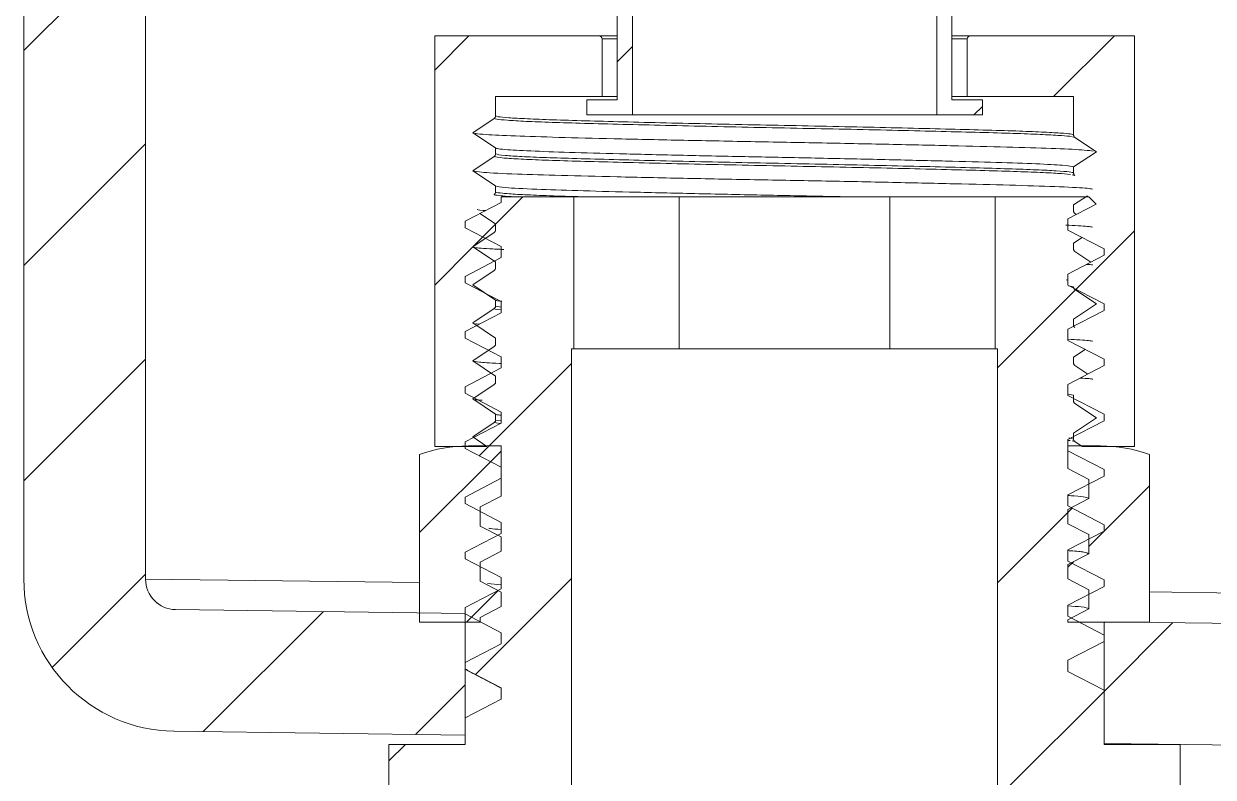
# Model space of a CAD drawing. Extents: x 14808 to 20058, y -13198 to -11680.
# Drawn here: x 18838 to 18857.55, y -12630.04 to -12617.66 of the extents above; entities that cross this region are included whole.
import ezdxf

# ---------------------------------------------------------------- set-up
doc = ezdxf.new("R2010")
doc.units = 0
doc.header["$LTSCALE"] = 7
doc.header["$MEASUREMENT"] = 0
doc.layers.get('0').update_dxf_attribs({"color": 2, "linetype": 'CONTINUOUS'})
pattern_1 = [(45, (42.8808, 0), (-1.76776695, 1.76776695), [])]
pattern_2 = [(45, (19527.8971, -12569.0005), (-1.122532, 1.122532), [])]

msp = doc.modelspace()

# ---------------------------------------------------------------- hatches: boundary and pattern name
at = {"linetype": 'Continuous', "lineweight": 0}
h = msp.add_hatch(dxfattribs=at)
h.set_pattern_fill('ANSI31', color=2, scale=20, style=0)
h.set_pattern_definition(pattern_1)
edge = h.paths.add_edge_path(flags=0)
edge.add_line((18840.004, -12607.517), (18838.004, -12607.517))
edge.add_line((18838.004, -12607.517), (18838.004, -12626.784))
edge.add_arc((18840.504, -12626.784), 2.5, 180, 269.25)
edge.add_line((18840.471, -12629.284), (18845.254, -12629.347))
edge.add_line((18845.254, -12629.347), (18845.254, -12627.347))
edge.add_line((18845.254, -12627.347), (18840.497, -12627.284))
edge.add_arc((18840.504, -12626.784), 0.5, 180, 269.25, ccw=False)
edge.add_line((18840.004, -12626.784), (18840.004, -12607.517))
h = msp.add_hatch(dxfattribs=at)
h.set_pattern_fill('ANSI31', color=2, scale=0.5, style=0)
h.set_pattern_definition(pattern_2)
edge = h.paths.add_edge_path(flags=0)
edge.add_spline(control_points=[(18853.005, -12615.353), (18853.005, -12614.087), (18853.071, -12612.788), (18852.751, -12611.563), (18852.647, -12611.161), (18852.493, -12610.765), (18852.27, -12610.415), (18852.116, -12610.174), (18851.926, -12609.951), (18851.704, -12609.772), (18851.535, -12609.637), (18851.345, -12609.525), (18851.143, -12609.449), (18850.941, -12609.373), (18850.721, -12609.332), (18850.505, -12609.332), (18850.32, -12609.332), (18850.134, -12609.362), (18849.958, -12609.418), (18849.748, -12609.485), (18849.547, -12609.591), (18849.371, -12609.723), (18849.15, -12609.887), (18848.958, -12610.095), (18848.802, -12610.321), (18848.614, -12610.593), (18848.471, -12610.898), (18848.364, -12611.21), (18848.16, -12611.805), (18848.078, -12612.441), (18848.04, -12613.069), (18847.994, -12613.829), (18848.005, -12614.591), (18848.005, -12615.353)], knot_values=[0.043349, 0.043349, 0.043349, 0.043349, 0.050957, 0.050957, 0.050957, 0.053427, 0.053427, 0.053427, 0.05512, 0.05512, 0.05512, 0.056396, 0.056396, 0.056396, 0.05768, 0.05768, 0.05768, 0.058787, 0.058787, 0.058787, 0.060114, 0.060114, 0.060114, 0.061773, 0.061773, 0.061773, 0.063761, 0.063761, 0.063761, 0.067564, 0.067564, 0.067564, 0.072148, 0.072148, 0.072148, 0.072148], weights=[1, 1, 1, 1, 1, 1, 1, 1, 1, 1, 1, 1, 1, 1, 1, 1, 1, 1, 1, 1, 1, 1, 1, 1, 1, 1, 1, 1, 1, 1, 1, 1, 1, 1], degree=3, periodic=0)
edge.add_line((18848.005, -12615.353), (18848.005, -12616.851))
edge.add_spline(control_points=[(18848.005, -12616.851), (18848.005, -12617.101), (18847.755, -12617.239), (18847.755, -12617.458)], knot_values=[0, 0, 0, 0, 1, 1, 1, 1], weights=[1, 1, 1, 1], degree=3, periodic=0)
edge.add_line((18847.755, -12617.458), (18847.755, -12618.903))
edge.add_line((18847.755, -12618.903), (18847.255, -12618.903))
edge.add_line((18847.255, -12618.903), (18847.255, -12619.153))
edge.add_line((18847.255, -12619.153), (18848.005, -12619.153))
edge.add_line((18848.005, -12619.153), (18848.005, -12617.458))
edge.add_spline(control_points=[(18848.005, -12617.458), (18848.005, -12617.443), (18848.006, -12617.434), (18848.08, -12617.315), (18848.179, -12617.169), (18848.241, -12617.004), (18848.255, -12616.901), (18848.255, -12616.851)], knot_values=[0, 0, 0, 0, 0.25, 0.5, 0.75, 0.875, 1, 1, 1, 1], weights=[1, 1, 1, 1, 1, 1, 1, 1], degree=3, periodic=0)
edge.add_line((18848.255, -12616.851), (18848.255, -12615.353))
edge.add_spline(control_points=[(18848.255, -12615.353), (18848.255, -12614.799), (18848.251, -12614.246), (18848.266, -12613.693), (18848.288, -12612.872), (18848.35, -12612.025), (18848.644, -12611.258), (18848.758, -12610.958), (18848.912, -12610.667), (18849.114, -12610.418), (18849.255, -12610.243), (18849.423, -12610.085), (18849.612, -12609.963), (18849.771, -12609.86), (18849.948, -12609.781), (18850.132, -12609.736), (18850.253, -12609.706), (18850.379, -12609.69), (18850.505, -12609.69), (18850.696, -12609.69), (18850.89, -12609.727), (18851.068, -12609.795), (18851.246, -12609.863), (18851.414, -12609.963), (18851.562, -12610.082), (18851.762, -12610.244), (18851.932, -12610.445), (18852.07, -12610.662), (18852.275, -12610.984), (18852.417, -12611.35), (18852.513, -12611.72), (18852.82, -12612.894), (18852.755, -12614.139), (18852.755, -12615.353)], knot_values=[0.040739, 0.040739, 0.040739, 0.040739, 0.044126, 0.044126, 0.044126, 0.049188, 0.049188, 0.049188, 0.051142, 0.051142, 0.051142, 0.052508, 0.052508, 0.052508, 0.053655, 0.053655, 0.053655, 0.054409, 0.054409, 0.054409, 0.055556, 0.055556, 0.055556, 0.056695, 0.056695, 0.056695, 0.058237, 0.058237, 0.058237, 0.060538, 0.060538, 0.060538, 0.067914, 0.067914, 0.067914, 0.067914], weights=[1, 1, 1, 1, 1, 1, 1, 1, 1, 1, 1, 1, 1, 1, 1, 1, 1, 1, 1, 1, 1, 1, 1, 1, 1, 1, 1, 1, 1, 1, 1, 1, 1, 1], degree=3, periodic=0)
edge.add_line((18852.755, -12615.353), (18852.755, -12616.851))
edge.add_spline(control_points=[(18852.755, -12616.851), (18852.755, -12616.901), (18852.768, -12617.004), (18852.83, -12617.169), (18852.93, -12617.315), (18853.003, -12617.434), (18853.005, -12617.443), (18853.005, -12617.458)], knot_values=[0, 0, 0, 0, 0.125, 0.25, 0.5, 0.75, 1, 1, 1, 1], weights=[1, 1, 1, 1, 1, 1, 1, 1], degree=3, periodic=0)
edge.add_line((18853.005, -12617.458), (18853.005, -12619.153))
edge.add_line((18853.005, -12619.153), (18853.755, -12619.153))
edge.add_line((18853.755, -12619.153), (18853.755, -12618.903))
edge.add_line((18853.755, -12618.903), (18853.255, -12618.903))
edge.add_line((18853.255, -12618.903), (18853.255, -12617.458))
edge.add_spline(control_points=[(18853.255, -12617.458), (18853.255, -12617.239), (18853.005, -12617.101), (18853.005, -12616.851)], knot_values=[0, 0, 0, 0, 1, 1, 1, 1], weights=[1, 1, 1, 1], degree=3, periodic=0)
edge.add_line((18853.005, -12616.851), (18853.005, -12615.353))
h = msp.add_hatch(dxfattribs=at)
h.set_pattern_fill('ANSI31', color=2, scale=20, style=0)
h.set_pattern_definition(pattern_1)
edge = h.paths.add_edge_path(flags=0)
edge.add_line((18845.38, -12621.946), (18845.732, -12621.711))
edge.add_spline(control_points=[(18845.732, -12621.711), (18845.737, -12621.708), (18845.741, -12621.705), (18845.744, -12621.701), (18845.747, -12621.697), (18845.75, -12621.691), (18845.752, -12621.686), (18845.754, -12621.681), (18845.755, -12621.675), (18845.755, -12621.67)], knot_values=[0, 0, 0, 0, 0.000031, 0.000031, 0.000031, 0.000064, 0.000064, 0.000064, 0.000098, 0.000098, 0.000098, 0.000098], weights=[1, 1, 1, 1, 1, 1, 1, 1, 1, 1], degree=3, periodic=0)
edge.add_line((18845.755, -12621.67), (18845.755, -12621.571))
edge.add_line((18845.755, -12621.571), (18845.38, -12621.321))
edge.add_line((18845.38, -12621.321), (18845.732, -12621.086))
edge.add_spline(control_points=[(18845.732, -12621.086), (18845.737, -12621.083), (18845.741, -12621.08), (18845.744, -12621.076), (18845.747, -12621.072), (18845.75, -12621.066), (18845.752, -12621.061), (18845.754, -12621.056), (18845.755, -12621.05), (18845.755, -12621.045)], knot_values=[0, 0, 0, 0, 0.000031, 0.000031, 0.000031, 0.000064, 0.000064, 0.000064, 0.000098, 0.000098, 0.000098, 0.000098], weights=[1, 1, 1, 1, 1, 1, 1, 1, 1, 1], degree=3, periodic=0)
edge.add_line((18845.755, -12621.045), (18845.755, -12620.946))
edge.add_line((18845.755, -12620.946), (18845.38, -12620.696))
edge.add_line((18845.38, -12620.696), (18845.732, -12620.461))
edge.add_spline(control_points=[(18845.732, -12620.461), (18845.737, -12620.458), (18845.741, -12620.455), (18845.744, -12620.451), (18845.747, -12620.447), (18845.75, -12620.441), (18845.752, -12620.436), (18845.754, -12620.431), (18845.755, -12620.425), (18845.755, -12620.42)], knot_values=[0, 0, 0, 0, 0.000031, 0.000031, 0.000031, 0.000064, 0.000064, 0.000064, 0.000098, 0.000098, 0.000098, 0.000098], weights=[1, 1, 1, 1, 1, 1, 1, 1, 1, 1], degree=3, periodic=0)
edge.add_line((18845.755, -12620.42), (18845.755, -12620.321))
edge.add_line((18845.755, -12620.321), (18845.38, -12620.071))
edge.add_line((18845.38, -12620.071), (18845.732, -12619.836))
edge.add_spline(control_points=[(18845.732, -12619.836), (18845.737, -12619.833), (18845.741, -12619.83), (18845.744, -12619.826), (18845.747, -12619.822), (18845.75, -12619.816), (18845.752, -12619.811), (18845.754, -12619.806), (18845.755, -12619.8), (18845.755, -12619.795)], knot_values=[0, 0, 0, 0, 0.000031, 0.000031, 0.000031, 0.000064, 0.000064, 0.000064, 0.000098, 0.000098, 0.000098, 0.000098], weights=[1, 1, 1, 1, 1, 1, 1, 1, 1, 1], degree=3, periodic=0)
edge.add_line((18845.755, -12619.795), (18845.755, -12619.696))
edge.add_line((18845.755, -12619.696), (18845.38, -12619.446))
edge.add_line((18845.38, -12619.446), (18845.732, -12619.211))
edge.add_spline(control_points=[(18845.732, -12619.211), (18845.737, -12619.208), (18845.741, -12619.205), (18845.744, -12619.201), (18845.747, -12619.197), (18845.75, -12619.191), (18845.752, -12619.186), (18845.754, -12619.181), (18845.755, -12619.175), (18845.755, -12619.17)], knot_values=[0, 0, 0, 0, 0.000031, 0.000031, 0.000031, 0.000064, 0.000064, 0.000064, 0.000098, 0.000098, 0.000098, 0.000098], weights=[1, 1, 1, 1, 1, 1, 1, 1, 1, 1], degree=3, periodic=0)
edge.add_line((18845.755, -12619.17), (18845.755, -12618.853))
edge.add_line((18845.755, -12618.853), (18847.505, -12618.853))
edge.add_line((18847.505, -12618.853), (18847.505, -12617.903))
edge.add_arc((18847.455, -12617.903), 0.05, 0, 90)
edge.add_line((18847.455, -12617.853), (18844.755, -12617.853))
edge.add_line((18844.755, -12617.853), (18844.755, -12624.603))
edge.add_line((18844.755, -12624.603), (18845.614, -12624.603))
edge.add_line((18845.614, -12624.603), (18845.38, -12624.446))
edge.add_line((18845.38, -12624.446), (18845.732, -12624.211))
edge.add_spline(control_points=[(18845.732, -12624.211), (18845.737, -12624.208), (18845.741, -12624.205), (18845.744, -12624.201), (18845.747, -12624.197), (18845.75, -12624.191), (18845.752, -12624.186), (18845.754, -12624.181), (18845.755, -12624.175), (18845.755, -12624.17)], knot_values=[0, 0, 0, 0, 0.000031, 0.000031, 0.000031, 0.000064, 0.000064, 0.000064, 0.000098, 0.000098, 0.000098, 0.000098], weights=[1, 1, 1, 1, 1, 1, 1, 1, 1, 1], degree=3, periodic=0)
edge.add_line((18845.755, -12624.17), (18845.755, -12624.071))
edge.add_line((18845.755, -12624.071), (18845.38, -12623.821))
edge.add_line((18845.38, -12623.821), (18845.732, -12623.586))
edge.add_spline(control_points=[(18845.732, -12623.586), (18845.737, -12623.583), (18845.741, -12623.58), (18845.744, -12623.576), (18845.747, -12623.572), (18845.75, -12623.566), (18845.752, -12623.561), (18845.754, -12623.556), (18845.755, -12623.55), (18845.755, -12623.545)], knot_values=[0, 0, 0, 0, 0.000031, 0.000031, 0.000031, 0.000064, 0.000064, 0.000064, 0.000098, 0.000098, 0.000098, 0.000098], weights=[1, 1, 1, 1, 1, 1, 1, 1, 1, 1], degree=3, periodic=0)
edge.add_line((18845.755, -12623.545), (18845.755, -12623.446))
edge.add_line((18845.755, -12623.446), (18845.38, -12623.196))
edge.add_line((18845.38, -12623.196), (18845.732, -12622.961))
edge.add_spline(control_points=[(18845.732, -12622.961), (18845.737, -12622.958), (18845.741, -12622.955), (18845.744, -12622.951), (18845.747, -12622.947), (18845.75, -12622.941), (18845.752, -12622.936), (18845.754, -12622.931), (18845.755, -12622.925), (18845.755, -12622.92)], knot_values=[0, 0, 0, 0, 0.000031, 0.000031, 0.000031, 0.000064, 0.000064, 0.000064, 0.000098, 0.000098, 0.000098, 0.000098], weights=[1, 1, 1, 1, 1, 1, 1, 1, 1, 1], degree=3, periodic=0)
edge.add_line((18845.755, -12622.92), (18845.755, -12622.821))
edge.add_line((18845.755, -12622.821), (18845.38, -12622.571))
edge.add_line((18845.38, -12622.571), (18845.732, -12622.336))
edge.add_spline(control_points=[(18845.732, -12622.336), (18845.737, -12622.333), (18845.741, -12622.33), (18845.744, -12622.326), (18845.747, -12622.322), (18845.75, -12622.316), (18845.752, -12622.311), (18845.754, -12622.306), (18845.755, -12622.3), (18845.755, -12622.295)], knot_values=[0, 0, 0, 0, 0.000031, 0.000031, 0.000031, 0.000064, 0.000064, 0.000064, 0.000098, 0.000098, 0.000098, 0.000098], weights=[1, 1, 1, 1, 1, 1, 1, 1, 1, 1], degree=3, periodic=0)
edge.add_line((18845.755, -12622.295), (18845.755, -12622.196))
edge.add_line((18845.755, -12622.196), (18845.38, -12621.946))
h = msp.add_hatch(dxfattribs=at)
h.set_pattern_fill('ANSI31', color=2, scale=20, style=0)
h.set_pattern_definition(pattern_1)
edge = h.paths.add_edge_path(flags=0)
edge.add_line((18855.277, -12622.024), (18855.63, -12622.259))
edge.add_line((18855.63, -12622.259), (18855.255, -12622.509))
edge.add_line((18855.255, -12622.509), (18855.255, -12622.607))
edge.add_spline(control_points=[(18855.255, -12622.607), (18855.255, -12622.612), (18855.256, -12622.617), (18855.257, -12622.622), (18855.259, -12622.628), (18855.261, -12622.633), (18855.265, -12622.637), (18855.268, -12622.642), (18855.272, -12622.646), (18855.277, -12622.649)], knot_values=[0, 0, 0, 0, 0.000031, 0.000031, 0.000031, 0.000064, 0.000064, 0.000064, 0.000098, 0.000098, 0.000098, 0.000098], weights=[1, 1, 1, 1, 1, 1, 1, 1, 1, 1], degree=3, periodic=0)
edge.add_line((18855.277, -12622.649), (18855.63, -12622.884))
edge.add_line((18855.63, -12622.884), (18855.255, -12623.134))
edge.add_line((18855.255, -12623.134), (18855.255, -12623.232))
edge.add_spline(control_points=[(18855.255, -12623.232), (18855.255, -12623.237), (18855.256, -12623.242), (18855.257, -12623.247), (18855.259, -12623.253), (18855.261, -12623.258), (18855.265, -12623.262), (18855.268, -12623.267), (18855.272, -12623.271), (18855.277, -12623.274)], knot_values=[0, 0, 0, 0, 0.000031, 0.000031, 0.000031, 0.000064, 0.000064, 0.000064, 0.000098, 0.000098, 0.000098, 0.000098], weights=[1, 1, 1, 1, 1, 1, 1, 1, 1, 1], degree=3, periodic=0)
edge.add_line((18855.277, -12623.274), (18855.63, -12623.509))
edge.add_line((18855.63, -12623.509), (18855.255, -12623.759))
edge.add_line((18855.255, -12623.759), (18855.255, -12623.857))
edge.add_spline(control_points=[(18855.255, -12623.857), (18855.255, -12623.862), (18855.256, -12623.867), (18855.257, -12623.872), (18855.259, -12623.878), (18855.261, -12623.883), (18855.265, -12623.887), (18855.268, -12623.892), (18855.272, -12623.896), (18855.277, -12623.899)], knot_values=[0, 0, 0, 0, 0.000031, 0.000031, 0.000031, 0.000064, 0.000064, 0.000064, 0.000098, 0.000098, 0.000098, 0.000098], weights=[1, 1, 1, 1, 1, 1, 1, 1, 1, 1], degree=3, periodic=0)
edge.add_line((18855.277, -12623.899), (18855.63, -12624.134))
edge.add_line((18855.63, -12624.134), (18855.255, -12624.384))
edge.add_line((18855.255, -12624.384), (18855.255, -12624.482))
edge.add_spline(control_points=[(18855.255, -12624.482), (18855.255, -12624.487), (18855.256, -12624.492), (18855.257, -12624.497), (18855.259, -12624.503), (18855.261, -12624.508), (18855.265, -12624.512), (18855.268, -12624.517), (18855.272, -12624.521), (18855.277, -12624.524)], knot_values=[0, 0, 0, 0, 0.000031, 0.000031, 0.000031, 0.000064, 0.000064, 0.000064, 0.000098, 0.000098, 0.000098, 0.000098], weights=[1, 1, 1, 1, 1, 1, 1, 1, 1, 1], degree=3, periodic=0)
edge.add_line((18855.277, -12624.524), (18855.395, -12624.603))
edge.add_line((18855.395, -12624.603), (18856.255, -12624.603))
edge.add_line((18856.255, -12624.603), (18856.255, -12617.853))
edge.add_line((18856.255, -12617.853), (18853.555, -12617.853))
edge.add_arc((18853.555, -12617.903), 0.05, 90, 180)
edge.add_line((18853.505, -12617.903), (18853.505, -12618.853))
edge.add_line((18853.505, -12618.853), (18855.255, -12618.853))
edge.add_line((18855.255, -12618.853), (18855.255, -12619.482))
edge.add_spline(control_points=[(18855.255, -12619.482), (18855.255, -12619.487), (18855.256, -12619.492), (18855.257, -12619.497), (18855.259, -12619.503), (18855.261, -12619.508), (18855.265, -12619.512), (18855.268, -12619.517), (18855.272, -12619.521), (18855.277, -12619.524)], knot_values=[0, 0, 0, 0, 0.000031, 0.000031, 0.000031, 0.000064, 0.000064, 0.000064, 0.000098, 0.000098, 0.000098, 0.000098], weights=[1, 1, 1, 1, 1, 1, 1, 1, 1, 1], degree=3, periodic=0)
edge.add_line((18855.277, -12619.524), (18855.63, -12619.759))
edge.add_line((18855.63, -12619.759), (18855.255, -12620.009))
edge.add_line((18855.255, -12620.009), (18855.255, -12620.107))
edge.add_spline(control_points=[(18855.255, -12620.107), (18855.255, -12620.112), (18855.256, -12620.117), (18855.257, -12620.122), (18855.259, -12620.128), (18855.261, -12620.133), (18855.265, -12620.137), (18855.268, -12620.142), (18855.272, -12620.146), (18855.277, -12620.149)], knot_values=[0, 0, 0, 0, 0.000031, 0.000031, 0.000031, 0.000064, 0.000064, 0.000064, 0.000098, 0.000098, 0.000098, 0.000098], weights=[1, 1, 1, 1, 1, 1, 1, 1, 1, 1], degree=3, periodic=0)
edge.add_line((18855.277, -12620.149), (18855.63, -12620.384))
edge.add_line((18855.63, -12620.384), (18855.255, -12620.634))
edge.add_line((18855.255, -12620.634), (18855.255, -12620.732))
edge.add_spline(control_points=[(18855.255, -12620.732), (18855.255, -12620.737), (18855.256, -12620.742), (18855.257, -12620.747), (18855.259, -12620.753), (18855.261, -12620.758), (18855.265, -12620.762), (18855.268, -12620.767), (18855.272, -12620.771), (18855.277, -12620.774)], knot_values=[0, 0, 0, 0, 0.000031, 0.000031, 0.000031, 0.000064, 0.000064, 0.000064, 0.000098, 0.000098, 0.000098, 0.000098], weights=[1, 1, 1, 1, 1, 1, 1, 1, 1, 1], degree=3, periodic=0)
edge.add_line((18855.277, -12620.774), (18855.63, -12621.009))
edge.add_line((18855.63, -12621.009), (18855.255, -12621.259))
edge.add_line((18855.255, -12621.259), (18855.255, -12621.357))
edge.add_spline(control_points=[(18855.255, -12621.357), (18855.255, -12621.362), (18855.256, -12621.367), (18855.257, -12621.372), (18855.259, -12621.378), (18855.261, -12621.383), (18855.265, -12621.387), (18855.268, -12621.392), (18855.272, -12621.396), (18855.277, -12621.399)], knot_values=[0, 0, 0, 0, 0.000031, 0.000031, 0.000031, 0.000064, 0.000064, 0.000064, 0.000098, 0.000098, 0.000098, 0.000098], weights=[1, 1, 1, 1, 1, 1, 1, 1, 1, 1], degree=3, periodic=0)
edge.add_line((18855.277, -12621.399), (18855.63, -12621.634))
edge.add_line((18855.63, -12621.634), (18855.255, -12621.884))
edge.add_line((18855.255, -12621.884), (18855.255, -12621.982))
edge.add_spline(control_points=[(18855.255, -12621.982), (18855.255, -12621.987), (18855.256, -12621.992), (18855.257, -12621.997), (18855.259, -12622.003), (18855.261, -12622.008), (18855.265, -12622.012), (18855.268, -12622.017), (18855.272, -12622.021), (18855.277, -12622.024)], knot_values=[0, 0, 0, 0, 0.000031, 0.000031, 0.000031, 0.000064, 0.000064, 0.000064, 0.000098, 0.000098, 0.000098, 0.000098], weights=[1, 1, 1, 1, 1, 1, 1, 1, 1, 1], degree=3, periodic=0)
h = msp.add_hatch(dxfattribs=at)
h.set_pattern_fill('ANSI31', color=2, scale=20, style=0)
h.set_pattern_definition(pattern_1)
h.paths.add_polyline_path([(18844.454, -12632.5), (18844.704, -12632.25), (18844.704, -12632.21), (18844.504, -12632.094), (18844.504, -12632), (18844.504, -12631.907), (18844.704, -12631.791), (18844.704, -12631.71), (18844.504, -12631.594), (18844.504, -12631.5), (18844.504, -12631.407), (18844.704, -12631.291), (18844.704, -12631.21), (18844.504, -12631.094), (18844.504, -12631), (18844.504, -12630.907), (18844.704, -12630.791), (18844.704, -12630.71), (18844.504, -12630.594), (18844.504, -12630.5), (18844.504, -12630.407), (18844.704, -12630.291), (18844.704, -12630.2), (18844.861, -12630.2), (18844.964, -12630.141), (18844.964, -12630.2), (18847.004, -12630.2), (18847.004, -12623), (18847.039, -12623), (18847.039, -12620.5), (18845.846, -12620.5), (18845.846, -12620.592), (18845.254, -12620.9), (18845.254, -12621.007), (18845.846, -12621.316), (18845.846, -12621.407), (18845.846, -12621.499), (18845.254, -12621.807), (18845.254, -12621.914), (18845.846, -12622.223), (18845.846, -12622.314), (18845.846, -12622.406), (18845.254, -12622.714), (18845.254, -12622.821), (18845.846, -12623.13), (18845.846, -12623.221), (18845.846, -12623.313), (18845.254, -12623.621), (18845.254, -12623.728), (18845.846, -12624.037), (18845.846, -12624.128), (18845.846, -12624.22), (18845.254, -12624.528), (18845.254, -12624.635), (18845.846, -12624.944), (18845.846, -12625.035), (18845.846, -12625.127), (18845.254, -12625.435), (18845.254, -12625.542), (18845.846, -12625.851), (18845.846, -12625.942), (18845.846, -12626.034), (18845.254, -12626.342), (18845.254, -12626.449), (18845.846, -12626.758), (18845.846, -12626.849), (18845.846, -12626.941), (18845.254, -12627.249), (18845.254, -12627.356), (18845.846, -12627.665), (18845.846, -12627.756), (18845.846, -12627.848), (18845.254, -12628.156), (18845.254, -12628.263), (18845.846, -12628.572), (18845.846, -12628.663), (18845.846, -12628.755), (18845.254, -12629.063), (18845.254, -12629.5), (18844.004, -12629.5), (18844.004, -12632.5)], flags=0)
h = msp.add_hatch(dxfattribs=at)
h.set_pattern_fill('ANSI31', color=2, scale=20, style=0)
h.set_pattern_definition(pattern_1)
h.paths.add_polyline_path([(18855.624, -12620.621), (18855.504, -12620.5), (18853.968, -12620.5), (18853.968, -12623), (18854.004, -12623), (18854.004, -12630.2), (18856.304, -12630.2), (18856.304, -12630.541), (18856.504, -12630.657), (18856.504, -12630.75), (18856.504, -12630.844), (18856.304, -12630.96), (18856.304, -12631.041), (18856.504, -12631.157), (18856.504, -12631.25), (18856.504, -12631.344), (18856.304, -12631.46), (18856.304, -12631.541), (18856.504, -12631.657), (18856.504, -12631.75), (18856.504, -12631.844), (18856.304, -12631.96), (18856.304, -12632.041), (18856.504, -12632.157), (18856.504, -12632.25), (18856.504, -12632.344), (18856.436, -12632.383), (18856.554, -12632.5), (18857.004, -12632.5), (18857.004, -12629.5), (18855.754, -12629.5), (18855.754, -12628.61), (18855.161, -12628.302), (18855.161, -12628.21), (18855.161, -12628.118), (18855.754, -12627.81), (18855.754, -12627.703), (18855.161, -12627.395), (18855.161, -12627.303), (18855.161, -12627.211), (18855.754, -12626.903), (18855.754, -12626.796), (18855.161, -12626.488), (18855.161, -12626.396), (18855.161, -12626.304), (18855.754, -12625.996), (18855.754, -12625.889), (18855.161, -12625.581), (18855.161, -12625.489), (18855.161, -12625.397), (18855.754, -12625.089), (18855.754, -12624.982), (18855.161, -12624.674), (18855.161, -12624.582), (18855.161, -12624.49), (18855.754, -12624.182), (18855.754, -12624.075), (18855.161, -12623.767), (18855.161, -12623.675), (18855.161, -12623.583), (18855.754, -12623.275), (18855.754, -12623.168), (18855.161, -12622.86), (18855.161, -12622.768), (18855.161, -12622.676), (18855.754, -12622.368), (18855.754, -12622.261), (18855.161, -12621.953), (18855.161, -12621.861), (18855.161, -12621.769), (18855.754, -12621.461), (18855.754, -12621.354), (18855.161, -12621.046), (18855.161, -12620.954), (18855.161, -12620.862)], flags=0)
h = msp.add_hatch(dxfattribs=at)
h.set_pattern_fill('ANSI31', scale=0.5, style=0)
h.set_pattern_definition(pattern_2)
edge = h.paths.add_edge_path(flags=0)
edge.add_line((18845.846, -12626.998), (18845.504, -12626.82))
edge.add_line((18845.504, -12626.82), (18845.504, -12626.505))
edge.add_line((18845.504, -12626.505), (18845.846, -12626.326))
edge.add_line((18845.846, -12626.326), (18845.846, -12626.091))
edge.add_line((18845.846, -12626.091), (18845.504, -12625.913))
edge.add_line((18845.504, -12625.913), (18845.504, -12625.598))
edge.add_line((18845.504, -12625.598), (18845.846, -12625.419))
edge.add_line((18845.846, -12625.419), (18845.846, -12624.594))
edge.add_line((18845.846, -12624.594), (18845.31, -12624.594))
edge.add_arc((18845.31, -12626.967), 2.373, 90, 109.7897)
edge.add_line((18844.506, -12624.734), (18844.506, -12627.494))
edge.add_line((18844.506, -12627.494), (18845.504, -12627.494))
edge.add_line((18845.504, -12627.494), (18845.504, -12627.412))
edge.add_line((18845.504, -12627.412), (18845.846, -12627.233))
edge.add_line((18845.846, -12627.233), (18845.846, -12626.998))
h = msp.add_hatch(dxfattribs=at)
h.set_pattern_fill('ANSI31', scale=0.5, style=0)
h.set_pattern_definition(pattern_2)
edge = h.paths.add_edge_path(flags=0)
edge.add_line((18855.504, -12626.051), (18855.504, -12626.367))
edge.add_line((18855.504, -12626.367), (18855.161, -12626.545))
edge.add_line((18855.161, -12626.545), (18855.161, -12626.78))
edge.add_line((18855.161, -12626.78), (18855.504, -12626.958))
edge.add_line((18855.504, -12626.958), (18855.504, -12627.274))
edge.add_line((18855.504, -12627.274), (18855.161, -12627.452))
edge.add_line((18855.161, -12627.452), (18855.161, -12627.494))
edge.add_line((18855.161, -12627.494), (18856.501, -12627.494))
edge.add_line((18856.501, -12627.494), (18856.501, -12624.734))
edge.add_arc((18855.697, -12626.967), 2.373, 70.2103, 90)
edge.add_line((18855.697, -12624.594), (18855.161, -12624.594))
edge.add_line((18855.161, -12624.594), (18855.161, -12624.966))
edge.add_line((18855.161, -12624.966), (18855.504, -12625.144))
edge.add_line((18855.504, -12625.144), (18855.504, -12625.46))
edge.add_line((18855.504, -12625.46), (18855.161, -12625.638))
edge.add_line((18855.161, -12625.638), (18855.161, -12625.873))
edge.add_line((18855.161, -12625.873), (18855.504, -12626.051))
h = msp.add_hatch(dxfattribs=at)
h.set_pattern_fill('ANSI31', color=2, scale=20, style=0)
h.set_pattern_definition(pattern_1)
h.paths.add_polyline_path([(18877.504, -12627.769), (18855.754, -12627.484), (18855.754, -12629.484), (18877.504, -12629.769)], flags=0)

# ---------------------------------------------------------------- linework, layer by layer
at = {"color": 7, "linetype": 'Continuous', "lineweight": 15}
for p, q in [((18838.004, -12607.517), (18838.004, -12626.784)), ((18840.004, -12607.517), (18840.004, -12626.784)), ((18847.755, -12618.903), (18847.755, -12617.458)), ((18848.005, -12617.458), (18848.005, -12619.153)), ((18853.005, -12619.153), (18853.005, -12617.458)), ((18853.255, -12617.458), (18853.255, -12618.903)), ((18844.755, -12624.603), (18844.755, -12617.853)), ((18847.455, -12617.853), (18844.755, -12617.853)), ((18847.455, -12617.853), (18847.755, -12617.853)), ((18847.505, -12618.853), (18847.505, -12617.903)), ((18853.255, -12617.853), (18853.555, -12617.853)), ((18853.505, -12617.903), (18853.505, -12618.853)), ((18856.255, -12617.853), (18853.555, -12617.853)), ((18856.255, -12617.853), (18856.255, -12624.603)), ((18845.755, -12619.17), (18845.755, -12618.853)), ((18847.505, -12618.853), (18845.755, -12618.853)), ((18847.255, -12619.153), (18847.255, -12618.903)), ((18847.255, -12618.903), (18847.755, -12618.903)), ((18847.505, -12618.853), (18847.755, -12618.853)), ((18853.255, -12618.853), (18853.505, -12618.853)), ((18853.255, -12618.903), (18853.755, -12618.903)), ((18855.255, -12618.853), (18853.505, -12618.853)), ((18853.755, -12618.903), (18853.755, -12619.153)), ((18855.255, -12618.853), (18855.255, -12619.482)), ((18845.732, -12619.211), (18845.38, -12619.446)), ((18848.005, -12619.153), (18847.255, -12619.153)), ((18848.005, -12619.153), (18853.005, -12619.153)), ((18853.755, -12619.153), (18853.005, -12619.153)), ((18845.38, -12619.446), (18845.755, -12619.696)), ((18855.277, -12619.524), (18855.237, -12619.513)), ((18855.63, -12619.759), (18855.277, -12619.524)), ((18845.755, -12619.795), (18845.755, -12619.696)), ((18855.255, -12620.009), (18855.63, -12619.759)), ((18845.732, -12619.836), (18845.38, -12620.071)), ((18845.38, -12620.071), (18845.755, -12620.321)), ((18855.277, -12620.149), (18855.231, -12620.138)), ((18855.255, -12620.009), (18855.255, -12620.107)), ((18845.755, -12620.42), (18845.755, -12620.321)), ((18845.846, -12620.592), (18845.846, -12620.5)), ((18847.039, -12620.5), (18845.846, -12620.5)), ((18847.039, -12623), (18847.039, -12620.5)), ((18848.771, -12620.5), (18847.039, -12620.5)), ((18848.771, -12623), (18848.771, -12620.5)), ((18852.236, -12620.5), (18848.771, -12620.5)), ((18852.236, -12623), (18852.236, -12620.5)), ((18853.968, -12620.5), (18852.236, -12620.5)), ((18853.968, -12623), (18853.968, -12620.5)), ((18855.504, -12620.5), (18853.968, -12620.5)), ((18855.255, -12620.634), (18855.484, -12620.481)), ((18855.504, -12620.5), (18855.624, -12620.621)), ((18845.254, -12620.9), (18845.846, -12620.592)), ((18845.496, -12620.774), (18845.755, -12620.946)), ((18855.624, -12620.621), (18855.161, -12620.862)), ((18855.255, -12620.634), (18855.255, -12620.732)), ((18855.301, -12620.79), (18855.277, -12620.774)), ((18845.254, -12620.9), (18845.254, -12621.007)), ((18845.755, -12621.045), (18845.755, -12620.946)), ((18855.161, -12620.862), (18855.161, -12620.954)), ((18855.161, -12620.954), (18855.161, -12621.046)), ((18845.846, -12621.316), (18845.254, -12621.007)), ((18845.732, -12621.086), (18845.38, -12621.321)), ((18855.161, -12621.046), (18855.754, -12621.354)), ((18855.255, -12621.259), (18855.393, -12621.167)), ((18845.38, -12621.321), (18845.755, -12621.571)), ((18845.846, -12621.407), (18845.846, -12621.316)), ((18855.255, -12621.259), (18855.255, -12621.357)), ((18855.754, -12621.461), (18855.754, -12621.354)), ((18845.254, -12621.807), (18845.846, -12621.499)), ((18845.846, -12621.499), (18845.846, -12621.407)), ((18855.754, -12621.461), (18855.161, -12621.769)), ((18855.538, -12621.573), (18855.277, -12621.399)), ((18845.732, -12621.711), (18845.38, -12621.946)), ((18845.755, -12621.67), (18845.755, -12621.571)), ((18845.254, -12621.807), (18845.254, -12621.914)), ((18845.846, -12622.223), (18845.254, -12621.914)), ((18845.38, -12621.946), (18845.755, -12622.196)), ((18855.161, -12621.868), (18855.134, -12621.863)), ((18855.161, -12621.769), (18855.161, -12621.861)), ((18855.161, -12621.861), (18855.161, -12621.953)), ((18855.161, -12621.953), (18855.754, -12622.261)), ((18855.63, -12622.259), (18855.277, -12622.024)), ((18845.732, -12622.336), (18845.38, -12622.571)), ((18845.755, -12622.295), (18845.755, -12622.196)), ((18845.755, -12622.295), (18845.855, -12622.314)), ((18845.846, -12622.314), (18845.846, -12622.223)), ((18845.846, -12622.406), (18845.846, -12622.314)), ((18855.255, -12622.509), (18855.63, -12622.259)), ((18855.754, -12622.368), (18855.754, -12622.261)), ((18845.254, -12622.714), (18845.846, -12622.406)), ((18855.754, -12622.368), (18855.161, -12622.676)), ((18855.255, -12622.509), (18855.255, -12622.607)), ((18845.254, -12622.714), (18845.254, -12622.821)), ((18845.38, -12622.571), (18845.755, -12622.821)), ((18855.161, -12622.676), (18855.161, -12622.768)), ((18845.846, -12623.13), (18845.254, -12622.821)), ((18845.755, -12622.92), (18845.755, -12622.821)), ((18855.161, -12622.768), (18855.161, -12622.86)), ((18855.161, -12622.86), (18855.754, -12623.168)), ((18845.732, -12622.961), (18845.38, -12623.196)), ((18847.004, -12623), (18847.039, -12623)), ((18847.004, -12630.2), (18847.004, -12623)), ((18848.771, -12623), (18847.039, -12623)), ((18852.236, -12623), (18848.771, -12623)), ((18853.968, -12623), (18852.236, -12623)), ((18853.968, -12623), (18854.004, -12623)), ((18854.004, -12623), (18854.004, -12630.2)), ((18855.255, -12623.134), (18855.445, -12623.007)), ((18845.254, -12623.621), (18845.846, -12623.313)), ((18845.38, -12623.196), (18845.755, -12623.446)), ((18845.846, -12623.221), (18845.846, -12623.13)), ((18845.846, -12623.313), (18845.846, -12623.221)), ((18855.754, -12623.275), (18855.161, -12623.583)), ((18855.255, -12623.134), (18855.255, -12623.232)), ((18855.487, -12623.414), (18855.277, -12623.274)), ((18855.754, -12623.275), (18855.754, -12623.168)), ((18845.755, -12623.545), (18845.755, -12623.446)), ((18845.254, -12623.621), (18845.254, -12623.728)), ((18845.732, -12623.586), (18845.38, -12623.821)), ((18855.161, -12623.583), (18855.161, -12623.675)), ((18855.161, -12623.675), (18855.161, -12623.767)), ((18845.846, -12624.037), (18845.254, -12623.728)), ((18845.38, -12623.821), (18845.755, -12624.071)), ((18855.255, -12623.759), (18855.161, -12623.741)), ((18855.161, -12623.767), (18855.754, -12624.075)), ((18855.255, -12623.759), (18855.255, -12623.857)), ((18855.63, -12624.134), (18855.277, -12623.899)), ((18845.755, -12624.17), (18845.755, -12624.071)), ((18845.846, -12624.128), (18845.846, -12624.037)), ((18855.754, -12624.182), (18855.754, -12624.075)), ((18845.254, -12624.528), (18845.846, -12624.22)), ((18845.732, -12624.211), (18845.38, -12624.446)), ((18845.832, -12624.227), (18845.732, -12624.211)), ((18845.755, -12624.17), (18845.846, -12624.184)), ((18845.846, -12624.22), (18845.846, -12624.128)), ((18855.754, -12624.182), (18855.161, -12624.49)), ((18855.255, -12624.384), (18855.63, -12624.134)), ((18845.38, -12624.446), (18845.614, -12624.603)), ((18855.161, -12624.49), (18855.161, -12624.582)), ((18855.176, -12624.464), (18855.255, -12624.482)), ((18855.255, -12624.384), (18855.255, -12624.482)), ((18845.614, -12624.603), (18844.755, -12624.603)), ((18845.254, -12624.528), (18845.254, -12624.635)), ((18845.846, -12624.944), (18845.254, -12624.635)), ((18845.31, -12624.594), (18845.846, -12624.594)), ((18845.846, -12624.594), (18845.846, -12625.419)), ((18855.198, -12624.506), (18855.161, -12624.503)), ((18855.161, -12624.582), (18855.161, -12624.674)), ((18855.161, -12624.966), (18855.161, -12624.594)), ((18855.161, -12624.594), (18855.697, -12624.594)), ((18855.161, -12624.674), (18855.754, -12624.982)), ((18855.277, -12624.524), (18855.23, -12624.513)), ((18855.395, -12624.603), (18855.277, -12624.524)), ((18856.255, -12624.603), (18855.395, -12624.603)), ((18844.506, -12624.734), (18844.506, -12627.494)), ((18856.501, -12627.494), (18856.501, -12624.734)), ((18845.846, -12625.035), (18845.846, -12624.944)), ((18845.846, -12625.127), (18845.846, -12625.035)), ((18855.161, -12624.966), (18855.504, -12625.144)), ((18855.754, -12625.089), (18855.754, -12624.982)), ((18845.254, -12625.435), (18845.846, -12625.127)), ((18855.754, -12625.089), (18855.161, -12625.397)), ((18855.504, -12625.144), (18855.504, -12625.46)), ((18845.254, -12625.435), (18845.254, -12625.542)), ((18845.504, -12625.598), (18845.846, -12625.419)), ((18855.161, -12625.397), (18855.161, -12625.489)), ((18855.504, -12625.46), (18855.161, -12625.638)), ((18845.846, -12625.851), (18845.254, -12625.542)), ((18845.504, -12625.913), (18845.504, -12625.598)), ((18855.161, -12625.489), (18855.161, -12625.581)), ((18855.161, -12625.581), (18855.754, -12625.889)), ((18855.161, -12625.873), (18855.161, -12625.638)), ((18845.846, -12625.942), (18845.846, -12625.851)), ((18845.254, -12626.342), (18845.846, -12626.034)), ((18845.846, -12626.091), (18845.504, -12625.913)), ((18845.846, -12626.034), (18845.846, -12625.942)), ((18855.161, -12625.873), (18855.504, -12626.051)), ((18855.754, -12625.996), (18855.161, -12626.304)), ((18855.504, -12626.051), (18855.504, -12626.367)), ((18855.754, -12625.996), (18855.754, -12625.889)), ((18845.846, -12626.091), (18845.846, -12626.326)), ((18845.254, -12626.342), (18845.254, -12626.449)), ((18845.504, -12626.505), (18845.846, -12626.326)), ((18855.161, -12626.304), (18855.161, -12626.396)), ((18855.504, -12626.367), (18855.161, -12626.545)), ((18855.161, -12626.396), (18855.161, -12626.488)), ((18845.846, -12626.758), (18845.254, -12626.449)), ((18845.504, -12626.82), (18845.504, -12626.505)), ((18855.161, -12626.488), (18855.754, -12626.796)), ((18855.161, -12626.78), (18855.161, -12626.545)), ((18845.846, -12626.998), (18845.504, -12626.82)), ((18845.846, -12626.849), (18845.846, -12626.758)), ((18855.161, -12626.78), (18855.504, -12626.958)), ((18855.754, -12626.903), (18855.754, -12626.796)), ((18845.254, -12627.249), (18845.846, -12626.941)), ((18845.624, -12626.854), (18845.846, -12626.875)), ((18845.846, -12626.941), (18845.846, -12626.849)), ((18845.846, -12626.998), (18845.846, -12627.233)), ((18855.754, -12626.903), (18855.161, -12627.211)), ((18855.504, -12626.958), (18855.504, -12627.274)), ((18855.161, -12627.211), (18855.161, -12627.303)), ((18840.497, -12627.284), (18845.254, -12627.347)), ((18845.254, -12627.249), (18845.254, -12627.356)), ((18845.254, -12629.347), (18845.254, -12627.347)), ((18845.846, -12627.665), (18845.254, -12627.356)), ((18845.504, -12627.412), (18845.846, -12627.233)), ((18845.504, -12627.494), (18845.504, -12627.412)), ((18855.504, -12627.274), (18855.161, -12627.452)), ((18855.161, -12627.303), (18855.161, -12627.395)), ((18855.161, -12627.395), (18855.754, -12627.703)), ((18844.506, -12627.494), (18845.504, -12627.494)), ((18845.51, -12627.494), (18845.504, -12627.494)), ((18855.161, -12627.494), (18855.161, -12627.452)), ((18855.161, -12627.494), (18856.501, -12627.494)), ((18855.754, -12627.484), (18855.754, -12629.484)), ((18855.754, -12627.484), (18877.504, -12627.769)), ((18845.846, -12627.756), (18845.846, -12627.665)), ((18845.846, -12627.848), (18845.846, -12627.756)), ((18855.754, -12627.81), (18855.161, -12628.118)), ((18855.754, -12627.81), (18855.754, -12627.703)), ((18845.254, -12628.156), (18845.846, -12627.848)), ((18845.254, -12628.156), (18845.254, -12628.263)), ((18855.161, -12628.118), (18855.161, -12628.21)), ((18845.254, -12628.263), (18845.289, -12628.271)), ((18845.846, -12628.572), (18845.254, -12628.263)), ((18855.161, -12628.21), (18855.161, -12628.302)), ((18855.161, -12628.302), (18855.754, -12628.61)), ((18845.846, -12628.663), (18845.846, -12628.572)), ((18845.254, -12629.063), (18845.846, -12628.755)), ((18845.846, -12628.755), (18845.846, -12628.663)), ((18855.754, -12629.5), (18855.754, -12628.61)), ((18845.254, -12629.063), (18845.254, -12629.5)), ((18840.471, -12629.284), (18845.254, -12629.347)), ((18844.004, -12629.5), (18844.004, -12632.5)), ((18845.254, -12629.5), (18844.004, -12629.5)), ((18855.754, -12629.484), (18877.504, -12629.769)), ((18857.004, -12629.5), (18855.754, -12629.5)), ((18857.004, -12632.5), (18857.004, -12629.5))]:
    msp.add_line(p, q, dxfattribs=at)
at = {"color": 8, "linetype": 'Continuous', "lineweight": 15}
for p, q in [((18847.755, -12617.903), (18847.505, -12617.903)), ((18853.505, -12617.903), (18853.255, -12617.903)), ((18844.506, -12626.84), (18840.004, -12626.784)), ((18903.004, -12627.603), (18856.501, -12626.994))]:
    msp.add_line(p, q, dxfattribs=at)
at = {"color": 7, "linetype": 'Continuous', "lineweight": 15}
for centre, radius, start, end in [((18847.455, -12617.903), 0.05, 0, 90), ((18853.555, -12617.903), 0.05, 90, 180), ((18845.31, -12626.967), 2.373, 90, 109.7897), ((18855.697, -12626.967), 2.373, 70.2103, 90), ((18840.504, -12626.784), 2.5, 180, 269.25), ((18840.504, -12626.784), 0.5, 180, 269.25)]:
    msp.add_arc(centre, radius, start, end, dxfattribs=at)
for points, knots in [([(18847.63, -12617.853), (18847.628, -12617.853), (18847.574, -12617.853), (18847.518, -12617.853), (18847.463, -12617.853)], [0, 0, 0, 0, 0.0272193, 1, 1, 1, 1]), ([(18853.54, -12617.853), (18853.513, -12617.853), (18853.46, -12617.853), (18853.408, -12617.853), (18853.381, -12617.853), (18853.38, -12617.853)], [0, 0, 0, 0, 0.480888, 0.971463, 1, 1, 1, 1]), ([(18845.755, -12619.17), (18845.754, -12619.175), (18845.753, -12619.186), (18845.745, -12619.201), (18845.736, -12619.208), (18845.732, -12619.211)], [0, 0, 0, 0, 0.343227, 0.686455, 1, 1, 1, 1]), ([(18855.221, -12619.509), (18855.174, -12619.504), (18855.074, -12619.493), (18854.768, -12619.476), (18854.342, -12619.459), (18853.803, -12619.443), (18853.173, -12619.427), (18852.466, -12619.41), (18851.704, -12619.392), (18850.907, -12619.376), (18850.099, -12619.36), (18849.303, -12619.343), (18848.54, -12619.325), (18847.834, -12619.308), (18847.202, -12619.292), (18846.667, -12619.276), (18846.237, -12619.259), (18845.933, -12619.241), (18845.76, -12619.225), (18845.741, -12619.216), (18845.732, -12619.211)], [0, 0, 0, 0, 0.0511617, 0.1076107, 0.1640596, 0.2205117, 0.2769637, 0.3334139, 0.3898641, 0.4463139, 0.5027637, 0.5592153, 0.6156669, 0.6721148, 0.7285627, 0.7850161, 0.8414695, 0.8979184, 0.9543673, 1, 1, 1, 1]), ([(18845.755, -12619.17), (18845.763, -12619.174), (18845.783, -12619.184), (18845.953, -12619.2), (18846.254, -12619.217), (18846.682, -12619.234), (18847.213, -12619.25), (18847.843, -12619.267), (18848.543, -12619.284), (18849.305, -12619.301), (18850.094, -12619.318), (18850.902, -12619.334), (18851.692, -12619.351), (18852.454, -12619.368), (18853.155, -12619.385), (18853.787, -12619.402), (18854.32, -12619.417), (18854.749, -12619.435), (18855.043, -12619.451), (18855.222, -12619.467), (18855.244, -12619.477), (18855.255, -12619.482)], [0, 0, 0, 0, 0.043467, 0.096402, 0.150872, 0.203808, 0.25828, 0.311215, 0.365685, 0.41862, 0.473091, 0.526027, 0.580498, 0.633433, 0.687903, 0.74084, 0.795312, 0.848247, 0.902717, 0.950789, 1, 1, 1, 1]), ([(18855.574, -12619.748), (18855.537, -12619.743), (18855.452, -12619.729), (18854.998, -12619.707), (18854.294, -12619.684), (18853.379, -12619.662), (18852.306, -12619.638), (18851.137, -12619.614), (18849.936, -12619.592), (18848.763, -12619.569), (18847.683, -12619.545), (18846.761, -12619.522), (18846.034, -12619.499), (18845.622, -12619.478), (18845.443, -12619.464), (18845.424, -12619.458), (18845.42, -12619.457)], [0, 0, 0, 0, 0.05905, 0.139688, 0.21917, 0.297937, 0.378446, 0.458606, 0.537076, 0.617157, 0.697702, 0.776569, 0.855931, 0.936563, 0.987217, 1, 1, 1, 1]), ([(18855.277, -12619.524), (18855.273, -12619.52), (18855.264, -12619.513), (18855.256, -12619.498), (18855.255, -12619.487), (18855.255, -12619.482)], [0, 0, 0, 0, 0.343155, 0.686308, 1, 1, 1, 1]), ([(18845.755, -12619.795), (18845.754, -12619.8), (18845.753, -12619.811), (18845.745, -12619.826), (18845.736, -12619.833), (18845.732, -12619.836)], [0, 0, 0, 0, 0.3432271, 0.6864554, 1, 1, 1, 1]), ([(18855.255, -12620.009), (18855.254, -12620.007), (18855.247, -12619.999), (18855.108, -12619.981), (18854.675, -12619.957), (18854.016, -12619.934), (18853.169, -12619.912), (18852.174, -12619.888), (18851.09, -12619.864), (18849.977, -12619.842), (18848.891, -12619.819), (18847.89, -12619.795), (18847.034, -12619.772), (18846.363, -12619.749), (18845.973, -12619.728), (18845.784, -12619.71), (18845.764, -12619.701), (18845.755, -12619.696)], [0, 0, 0, 0, 0.0153269, 0.0894411, 0.1645256, 0.2385336, 0.3118765, 0.3868404, 0.4614792, 0.5345455, 0.6091106, 0.6841089, 0.7575438, 0.8314403, 0.906519, 0.9536844, 1, 1, 1, 1]), ([(18845.755, -12619.795), (18845.786, -12619.803), (18845.837, -12619.817), (18846.174, -12619.838), (18846.567, -12619.855), (18847.079, -12619.871), (18847.682, -12619.887), (18848.372, -12619.905), (18849.115, -12619.922), (18849.905, -12619.939), (18850.705, -12619.955), (18851.507, -12619.971), (18852.273, -12619.989), (18852.995, -12620.006), (18853.641, -12620.023), (18854.203, -12620.039), (18854.655, -12620.055), (18854.991, -12620.073), (18855.212, -12620.09), (18855.24, -12620.101), (18855.255, -12620.107)], [0, 0, 0, 0, 0.084118, 0.137063, 0.191544, 0.244491, 0.298973, 0.351918, 0.406398, 0.459345, 0.513827, 0.566773, 0.621253, 0.674199, 0.72868, 0.781626, 0.836107, 0.889053, 0.943533, 1, 1, 1, 1]), ([(18855.202, -12620.131), (18855.141, -12620.126), (18855.02, -12620.114), (18854.677, -12620.097), (18854.222, -12620.08), (18853.661, -12620.064), (18853.009, -12620.048), (18852.288, -12620.03), (18851.514, -12620.013), (18850.713, -12619.997), (18849.906, -12619.98), (18849.115, -12619.964), (18848.365, -12619.946), (18847.674, -12619.929), (18847.065, -12619.913), (18846.552, -12619.897), (18846.156, -12619.879), (18845.815, -12619.859), (18845.764, -12619.845), (18845.732, -12619.836)], [0, 0, 0, 0, 0.056931, 0.113862, 0.170792, 0.227722, 0.284655, 0.341588, 0.398517, 0.455445, 0.512379, 0.569313, 0.626243, 0.683173, 0.740105, 0.797038, 0.853969, 0.9109, 1, 1, 1, 1]), ([(18855.563, -12620.373), (18855.543, -12620.369), (18855.488, -12620.356), (18855.061, -12620.335), (18854.354, -12620.311), (18853.431, -12620.288), (18852.366, -12620.264), (18851.2, -12620.24), (18849.999, -12620.219), (18848.823, -12620.195), (18847.737, -12620.171), (18846.803, -12620.148), (18846.035, -12620.125), (18845.488, -12620.098), (18845.416, -12620.08), (18845.38, -12620.071)], [0, 0, 0, 0, 0.044718, 0.126558, 0.207409, 0.283311, 0.360933, 0.43833, 0.514041, 0.591209, 0.668937, 0.745126, 0.821562, 0.911523, 1, 1, 1, 1]), ([(18855.277, -12620.149), (18855.273, -12620.145), (18855.264, -12620.138), (18855.256, -12620.123), (18855.255, -12620.112), (18855.255, -12620.107)], [0, 0, 0, 0, 0.343155, 0.686308, 1, 1, 1, 1]), ([(18851.589, -12620.5), (18851.439, -12620.497), (18850.939, -12620.486), (18850.034, -12620.469), (18848.947, -12620.445), (18847.939, -12620.421), (18847.074, -12620.398), (18846.362, -12620.375), (18845.855, -12620.348), (18845.788, -12620.33), (18845.755, -12620.321)], [0, 0, 0, 0, 0.054854, 0.182256, 0.312109, 0.442907, 0.571112, 0.699735, 0.851117, 1, 1, 1, 1]), ([(18845.755, -12620.42), (18845.754, -12620.425), (18845.753, -12620.436), (18845.745, -12620.451), (18845.736, -12620.458), (18845.732, -12620.461)], [0, 0, 0, 0, 0.343227, 0.686455, 1, 1, 1, 1]), ([(18846.099, -12620.5), (18846.098, -12620.5), (18845.974, -12620.495), (18845.841, -12620.483), (18845.739, -12620.47), (18845.734, -12620.463), (18845.732, -12620.461)], [0, 0, 0, 0, 0.00425, 0.432003, 0.859756, 1, 1, 1, 1]), ([(18845.755, -12620.42), (18845.756, -12620.421), (18845.762, -12620.428), (18845.852, -12620.441), (18846.092, -12620.459), (18846.466, -12620.476), (18846.856, -12620.49), (18847.155, -12620.498), (18847.253, -12620.5)], [0, 0, 0, 0, 0.068213, 0.272663, 0.483042, 0.687494, 0.897875, 1, 1, 1, 1]), ([(18845.592, -12620.724), (18845.579, -12620.723), (18845.462, -12620.718), (18845.456, -12620.712), (18845.452, -12620.707)], [0, 0, 0, 0, 0.118551, 1, 1, 1, 1]), ([(18855.277, -12620.774), (18855.273, -12620.77), (18855.264, -12620.763), (18855.256, -12620.748), (18855.255, -12620.737), (18855.255, -12620.732)], [0, 0, 0, 0, 0.343155, 0.686308, 1, 1, 1, 1]), ([(18855.563, -12620.998), (18855.546, -12620.994), (18855.506, -12620.983), (18855.268, -12620.972), (18855.129, -12620.966)], [0, 0, 0, 0, 0.416368, 1, 1, 1, 1]), ([(18845.755, -12621.045), (18845.754, -12621.05), (18845.753, -12621.061), (18845.745, -12621.076), (18845.736, -12621.083), (18845.732, -12621.086)], [0, 0, 0, 0, 0.343227, 0.686455, 1, 1, 1, 1]), ([(18845.894, -12621.365), (18845.81, -12621.361), (18845.541, -12621.35), (18845.404, -12621.335), (18845.385, -12621.324), (18845.38, -12621.321)], [0, 0, 0, 0, 0.244165, 0.779021, 1, 1, 1, 1]), ([(18855.277, -12621.399), (18855.273, -12621.395), (18855.264, -12621.388), (18855.256, -12621.373), (18855.255, -12621.362), (18855.255, -12621.357)], [0, 0, 0, 0, 0.343155, 0.686308, 1, 1, 1, 1]), ([(18845.755, -12621.67), (18845.754, -12621.675), (18845.753, -12621.686), (18845.745, -12621.701), (18845.736, -12621.708), (18845.732, -12621.711)], [0, 0, 0, 0, 0.343227, 0.686455, 1, 1, 1, 1]), ([(18855.563, -12621.623), (18855.56, -12621.619), (18855.558, -12621.614), (18855.472, -12621.61), (18855.468, -12621.609)], [0, 0, 0, 0, 0.961355, 1, 1, 1, 1]), ([(18855.168, -12621.964), (18855.208, -12621.969), (18855.253, -12621.976), (18855.255, -12621.982), (18855.255, -12621.982)], [0, 0, 0, 0, 0.895984, 1, 1, 1, 1]), ([(18855.277, -12622.024), (18855.273, -12622.02), (18855.264, -12622.013), (18855.256, -12621.998), (18855.255, -12621.987), (18855.255, -12621.982)], [0, 0, 0, 0, 0.343155, 0.686308, 1, 1, 1, 1]), ([(18845.755, -12622.295), (18845.754, -12622.3), (18845.753, -12622.311), (18845.745, -12622.326), (18845.736, -12622.333), (18845.732, -12622.336)], [0, 0, 0, 0, 0.343227, 0.686455, 1, 1, 1, 1]), ([(18845.846, -12622.357), (18845.844, -12622.357), (18845.742, -12622.35), (18845.737, -12622.343), (18845.732, -12622.336)], [0, 0, 0, 0, 0.018636, 1, 1, 1, 1]), ([(18845.86, -12622.216), (18845.847, -12622.215), (18845.763, -12622.208), (18845.758, -12622.202), (18845.755, -12622.196)], [0, 0, 0, 0, 0.1543874, 1, 1, 1, 1]), ([(18845.49, -12622.591), (18845.485, -12622.591), (18845.437, -12622.588), (18845.435, -12622.585), (18845.433, -12622.582)], [0, 0, 0, 0, 0.097353, 1, 1, 1, 1]), ([(18855.277, -12622.649), (18855.273, -12622.645), (18855.264, -12622.638), (18855.256, -12622.623), (18855.255, -12622.612), (18855.255, -12622.607)], [0, 0, 0, 0, 0.3431549, 0.6863078, 1, 1, 1, 1]), ([(18845.755, -12622.92), (18845.754, -12622.925), (18845.753, -12622.936), (18845.745, -12622.951), (18845.736, -12622.958), (18845.732, -12622.961)], [0, 0, 0, 0, 0.343227, 0.686455, 1, 1, 1, 1]), ([(18855.567, -12622.873), (18855.553, -12622.869), (18855.514, -12622.859), (18855.297, -12622.848), (18855.161, -12622.842)], [0, 0, 0, 0, 0.378621, 1, 1, 1, 1]), ([(18845.846, -12623.239), (18845.837, -12623.239), (18845.648, -12623.231), (18845.456, -12623.216), (18845.405, -12623.203), (18845.38, -12623.196)], [0, 0, 0, 0, 0.023505, 0.516474, 1, 1, 1, 1]), ([(18855.277, -12623.274), (18855.273, -12623.27), (18855.264, -12623.263), (18855.256, -12623.248), (18855.255, -12623.237), (18855.255, -12623.232)], [0, 0, 0, 0, 0.343155, 0.686308, 1, 1, 1, 1]), ([(18855.569, -12623.498), (18855.56, -12623.495), (18855.543, -12623.488), (18855.418, -12623.482), (18855.362, -12623.479)], [0, 0, 0, 0, 0.559972, 1, 1, 1, 1]), ([(18845.755, -12623.545), (18845.754, -12623.55), (18845.753, -12623.561), (18845.745, -12623.576), (18845.736, -12623.583), (18845.732, -12623.586)], [0, 0, 0, 0, 0.343227, 0.686455, 1, 1, 1, 1]), ([(18845.533, -12623.843), (18845.492, -12623.84), (18845.43, -12623.837), (18845.423, -12623.833), (18845.42, -12623.832)], [0, 0, 0, 0, 0.667077, 1, 1, 1, 1]), ([(18855.277, -12623.899), (18855.273, -12623.895), (18855.264, -12623.888), (18855.256, -12623.873), (18855.255, -12623.862), (18855.255, -12623.857)], [0, 0, 0, 0, 0.343155, 0.686308, 1, 1, 1, 1]), ([(18845.846, -12624.089), (18845.831, -12624.088), (18845.753, -12624.082), (18845.754, -12624.076), (18845.755, -12624.071)], [0, 0, 0, 0, 0.185977, 1, 1, 1, 1]), ([(18845.755, -12624.17), (18845.754, -12624.175), (18845.753, -12624.186), (18845.745, -12624.201), (18845.736, -12624.208), (18845.732, -12624.211)], [0, 0, 0, 0, 0.343227, 0.686455, 1, 1, 1, 1]), ([(18855.277, -12624.524), (18855.273, -12624.52), (18855.264, -12624.513), (18855.256, -12624.498), (18855.255, -12624.487), (18855.255, -12624.482)], [0, 0, 0, 0, 0.3431549, 0.6863078, 1, 1, 1, 1]), ([(18855.161, -12625.408), (18855.198, -12625.411), (18855.336, -12625.42), (18855.464, -12625.436), (18855.49, -12625.452), (18855.504, -12625.46)], [0, 0, 0, 0, 0.1501579, 0.5699815, 1, 1, 1, 1]), ([(18845.646, -12625.947), (18845.653, -12625.949), (18845.677, -12625.956), (18845.776, -12625.962), (18845.846, -12625.967)], [0, 0, 0, 0, 0.290667, 1, 1, 1, 1]), ([(18855.161, -12626.315), (18855.174, -12626.316), (18855.308, -12626.324), (18855.45, -12626.34), (18855.485, -12626.358), (18855.504, -12626.367)], [0, 0, 0, 0, 0.0474593, 0.5115974, 1, 1, 1, 1]), ([(18855.161, -12627.222), (18855.242, -12627.228), (18855.417, -12627.242), (18855.496, -12627.26), (18855.502, -12627.271), (18855.504, -12627.274)], [0, 0, 0, 0, 0.39657, 0.861263, 1, 1, 1, 1]), ([(18845.261, -12628.271), (18845.359, -12628.322), (18845.557, -12628.425), (18845.755, -12628.528), (18845.854, -12628.58)], [0, 0, 0, 0, 0.498416, 1, 1, 1, 1])]:
    msp.add_open_spline(points, degree=3, knots=knots, dxfattribs=at)

doc.saveas('drawing.dxf')
